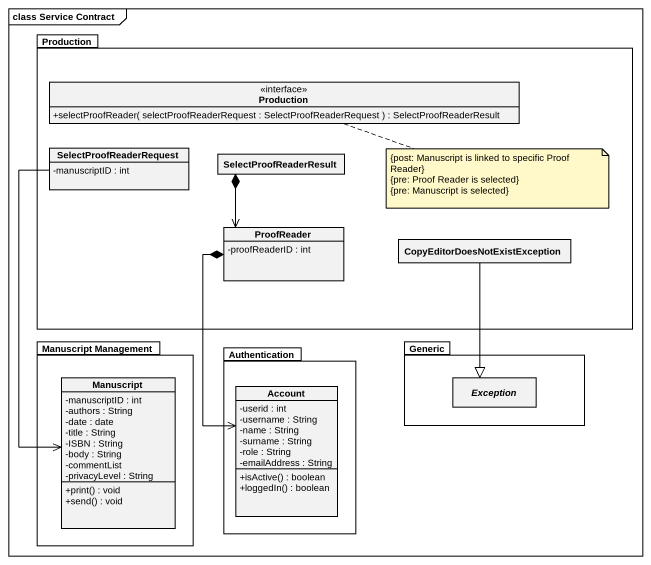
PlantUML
@startuml
mainframe class Service Contract
hide circle
hide empty members
skinparam classAttributeIconSize 0
package Production {
  interface "Production" as Production_2 {
    +selectProofReader( selectProofReaderRequest : SelectProofReaderRequest ) : SelectProofReaderResult
  }
  class SelectProofReaderRequest {
    -manuscriptID : int
  }
  class SelectProofReaderResult
  class ProofReader {
    -proofReaderID : int
  }
  class "CopyEditorDoesNotExistException" as CopyEditorDoesNotExistExcept
}
package "Manuscript Management" as Manuscript_Management {
  class Manuscript {
    -manuscriptID : int
    -authors : String
    -date : date
    -title : String
    -ISBN : String
    -body : String
    -commentList
    -privacyLevel : String
    +print() : void
    +send() : void
  }
}
package Authentication {
  class Account {
    -userid : int
    -username : String
    -name : String
    -surname : String
    -role : String
    -emailAddress : String
    +isActive() : boolean
    +loggedIn() : boolean
  }
}
package Generic {
  abstract class "Exception" as Exception_
}
SelectProofReaderRequest --> Manuscript
SelectProofReaderResult *--> ProofReader
ProofReader *--> Account
CopyEditorDoesNotExistExcept --|> Exception_
note right of Production_2
  {post: Manuscript is linked to specific Proof Reader}
  {pre: Proof Reader is selected}
  {pre: Manuscript is selected}
end note
@enduml
